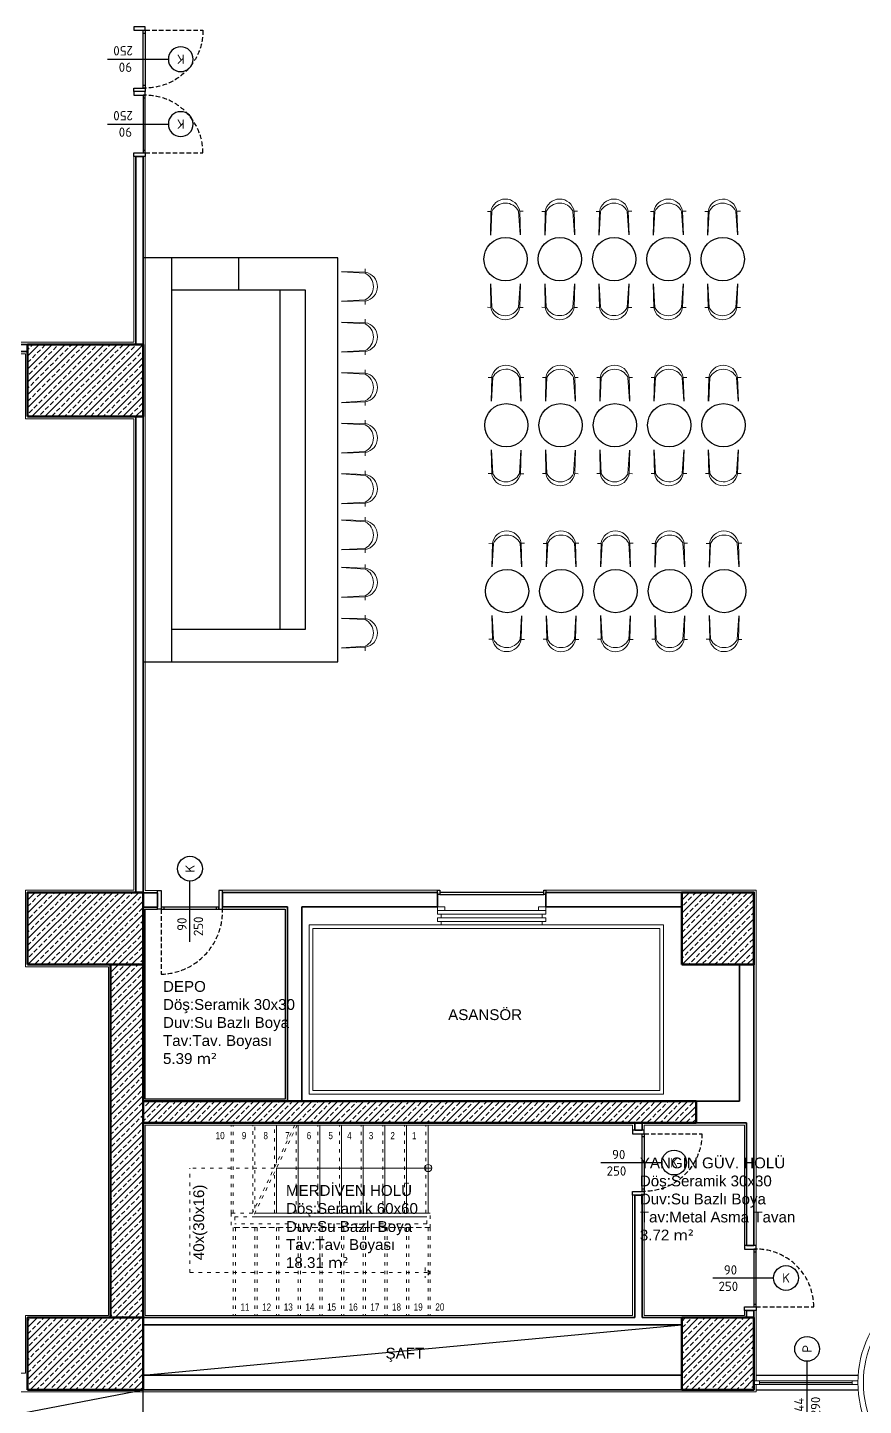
# Model space of a CAD drawing. Header units: millimetres. Extents: x 1443065 to 1517367, y 3763150 to 3779068.
# Drawn here: x 1476089 to 1477247, y 3765825 to 3767736 of the extents above; entities that cross this region are included whole.
import ezdxf
from ezdxf.enums import TextEntityAlignment as Align

# ---------------------------------------------------------------- set-up
doc = ezdxf.new("R2010")
doc.units = ezdxf.units.MM
doc.set_wipeout_variables(frame=1)
doc.linetypes.add('ACAD_ISO03W100', pattern=[30, 12, -18])
doc.linetypes.add('HIDDEN', pattern=[9.525, 6.35, -3.175])
for name, color, linetype in [('1 tar halı', 254, 'Continuous'), ('1 tefriş 2', 8, 'Continuous'), ('LAYER1', 10, 'Continuous'), ('m-DOG_', 4, 'Continuous'), ('m-DOG_gor', 8, 'Continuous'), ('m-OLC_ic', 3, 'Continuous'), ('m-TAR_', 8, 'Continuous'), ('m-TAR_duvar', 8, 'Continuous'), ('m-TFR_vitrifiye', 1, 'Continuous'), ('m-YAZ_poz', 7, 'Continuous')]:
    doc.layers.add(name, color=color, linetype=linetype)
for name, color, linetype, lineweight in [('7-mobilya Soft', 122, 'Continuous', 0), ('dog', 144, 'Continuous', 5), ('DUVAR', 2, 'Continuous', 35), ('MAHAL', 52, 'Continuous', 13), ('MERDIVEN', 4, 'Continuous', 20), ('SIVA', 3, 'Continuous', 9), ('TASIYICI', 170, 'Continuous', 50), ('TEFRIS', 165, 'Continuous', 15)]:
    doc.layers.add(name, color=color, linetype=linetype, lineweight=lineweight)
doc.styles.add('mono', font='isocpeur.ttf')
doc.styles.add('olculer', font='romans.shx', dxfattribs={"width": 0.8})
doc.styles.get("Standard").update_dxf_attribs({"font": 'arial.ttf'})
pattern_1 = [(45, (55132.096, -87954.948), (-8.98025612, 8.98025612), []), (45, (55141.077, -87954.948), (-8.98025612, 8.98025612), [6.35, -3.175])]

# ---------------------------------------------------------------- blocks, each defined once
blk = doc.blocks.new('m-penpoz')
blk.add_line((0, -1.625), (0, 0))
blk.add_circle((0, 0.332), 0.332)
blk.add_attdef('POZNO', text='', height=0.18).set_placement((0, 0.332), align=Align.MIDDLE)
blk.add_attdef('HEIGHT', text='', height=0.18, rotation=90).set_placement((0.069, -1.625), align=Align.TOP_LEFT)
blk.add_attdef('WIDTH', text='', height=0.18, rotation=90).set_placement((0, -1.625), align=Align.BOTTOM_LEFT)
blk = doc.blocks.new('90lık Kqpı')
at = {"layer": 'm-DOG_', "linetype": 'HIDDEN'}
blk.add_line((-8, -5), (-88, -5), dxfattribs=at)
at = {"layer": 'm-DOG_'}
for p, q in [((-5, -8.8), (-8, -8.8)), ((-5, -81.2), (-8, -81.2))]:
    blk.add_line(p, q, dxfattribs=at)
for points in [[(8, 0), (8, -5), (-8, -5), (-8, 0)], [(-8, -5), (-8, -85), (-5, -85), (-5, -5)], [(8, -90), (8, -85), (-8, -85), (-8, -90)]]:
    blk.add_lwpolyline(points, close=True, dxfattribs=at)
at = {"layer": 'm-DOG_', "linetype": 'HIDDEN'}
blk.add_arc((-8, -5), 80, 180, 270, dxfattribs=at)
blk = doc.blocks.new('A$C20627317')
at = {"ltscale": 40}
blk.add_wipeout([(322, 0), (-322, 0), (-309, 410), (-307, 429), (-299, 462), (-290, 487), (-276, 517), (-260, 544), (-235, 576), (-202, 609), (-171, 632), (-153, 643), (-120, 659), (-89, 670), (-64, 677), (-31, 682), (-6, 683), (19, 682), (47, 680), (69, 675), (109, 664), (144, 648), (171, 632), (204, 607), (236, 575), (258, 547), (277, 515), (291, 485), (301, 454), (308, 422), (309, 410)], dxfattribs=at).dxf.layer = '7-mobilya Soft'
at = {"layer": '7-mobilya Soft', "ltscale": 40}
for p, q in [((-309, 410), (-248, 410)), ((-261, 0), (-248, 410)), ((-255, 0), (-231, 409)), ((255, 0), (231, 409)), ((261, 0), (249, 410)), ((309, 410), (249, 410))]:
    blk.add_line(p, q, dxfattribs=at)
for centre, radius, start, end in [((0, 371), 252, 9.0198, 170.9802), ((0, 295), 258, 26.2288, 153.7712)]:
    blk.add_arc(centre, radius, start, end, dxfattribs=at)
blk = doc.blocks.new('90lık')
at = {"layer": 'm-DOG_', "linetype": 'HIDDEN'}
blk.add_line((-5, 13), (-5, 103), dxfattribs=at)
at = {"layer": 'm-DOG_'}
for p, q in [((-81.2, 10), (-81.2, 13)), ((-8.8, 10), (-8.8, 13))]:
    blk.add_line(p, q, dxfattribs=at)
for points in [[(-90, -13), (-85, -13), (-85, 13), (-90, 13)], [(-5, 13), (-85, 13), (-85, 10), (-5, 10)], [(0, -13), (-5, -13), (-5, 13), (0, 13)]]:
    blk.add_lwpolyline(points, close=True, dxfattribs=at)
at = {"layer": 'm-DOG_', "linetype": 'HIDDEN'}
blk.add_arc((-2.7, 15.7), 87.4, 91.5314, 181.7408, dxfattribs=at)

msp = doc.modelspace()

# ---------------------------------------------------------------- hatches: boundary and pattern name
at = {"layer": 'm-TAR_'}
h = msp.add_hatch(dxfattribs=at)
h.set_pattern_fill('ANSI33', color=256, scale=2)
h.set_pattern_definition([(45, (-13755.824, -45999.14), (-8.98025612, 8.98025612), []), (45, (-13746.843, -45999.14), (-8.98025612, 8.98025612), [6.35, -3.175])])
h.paths.add_polyline_path([(1477015.7, 3766247.1), (1476561.5, 3766247.1), (1476561.5, 3766217.1), (1477015.7, 3766217.1)])
h.paths.add_polyline_path([(1476561.5, 3766247.1), (1476249.4, 3766247.1), (1476249.4, 3766217.1), (1476561.5, 3766217.1)])
at = {"layer": 'm-TAR_duvar'}
h = msp.add_hatch(dxfattribs=at)
h.set_pattern_fill('ANSI33', color=256, scale=2)
h.set_pattern_definition(pattern_1)
h.paths.add_polyline_path([(1476249.4, 3767296.6), (1476089.4, 3767296.6), (1476089.4, 3767196.6), (1476249.4, 3767196.6)])
h = msp.add_hatch(dxfattribs=at)
h.set_pattern_fill('ANSI33', color=256, scale=2)
h.set_pattern_definition(pattern_1)
h.paths.add_polyline_path([(1476249.4, 3766536.6), (1476089.4, 3766536.6), (1476089.4, 3766436.6), (1476249.4, 3766436.6)])
h = msp.add_hatch(dxfattribs=at)
h.set_pattern_fill('ANSI33', color=256, scale=2)
h.set_pattern_definition([(45, (-13755.824, -45999.14), (-8.98025612, 8.98025612), []), (45, (-13746.843, -45999.14), (-8.98025612, 8.98025612), [6.35, -3.175])])
h.paths.add_polyline_path([(1476995.7, 3766436.6), (1477095.7, 3766436.6), (1477095.7, 3766536.6), (1476995.7, 3766536.6)])
h = msp.add_hatch(dxfattribs=at)
h.set_pattern_fill('ANSI33', color=256, scale=2)
h.set_pattern_definition(pattern_1)
h.paths.add_polyline_path([(1476249.4, 3766436.6), (1476204.4, 3766436.6), (1476204.4, 3765947.1), (1476249.4, 3765947.1)])
h = msp.add_hatch(dxfattribs=at)
h.set_pattern_fill('ANSI33', color=256, scale=2)
h.set_pattern_definition(pattern_1)
h.paths.add_polyline_path([(1476249.4, 3765947.1), (1476089.4, 3765947.1), (1476089.4, 3765847.1), (1476249.4, 3765847.1)])
h = msp.add_hatch(dxfattribs=at)
h.set_pattern_fill('ANSI33', color=256, scale=2)
h.set_pattern_definition(pattern_1)
h.paths.add_polyline_path([(1477095.7, 3765947.1), (1476995.7, 3765947.1), (1476995.7, 3765847.1), (1477095.7, 3765847.1)])

# ---------------------------------------------------------------- linework, layer by layer
at = {"layer": '1 tar halı'}
for p, q in [((1476249.4, 3767371.6), (1476249.4, 3767371.6)), ((1476249.4, 3766901.6), (1476249.4, 3766901.6))]:
    msp.add_line(p, q, dxfattribs=at)
at = {"layer": '1 tefriş 2'}
msp.add_line((1476249.4, 3766856.6), (1476249.4, 3767416.6), dxfattribs=at)
at = {"layer": 'dog', "extrusion": (9.21821e-11, -6.3018e-09, 1), "elevation": 0}
for points in [[(1476667.7, 3766516.7), (1476667.7, 3766511.6), (1476657.5, 3766511.6), (1476657.5, 3766516.7)], [(1476807.5, 3766516.7), (1476807.5, 3766511.6), (1476797.4, 3766511.6), (1476797.4, 3766516.7)]]:
    msp.add_lwpolyline(points, close=True, dxfattribs=at)
at = {"layer": 'dog', "elevation": 0}
for points in [[(1476657.5, 3766506.5), (1476657.5, 3766511.6), (1476807.5, 3766511.6), (1476807.5, 3766506.5)], [(1476657.5, 3766496.4), (1476657.5, 3766501.5), (1476807.5, 3766501.5), (1476807.5, 3766496.4)]]:
    msp.add_lwpolyline(points, close=True, dxfattribs=at)
at = {"layer": 'dog'}
for points in [[(1476479.4, 3766491.6), (1476970.4, 3766491.6), (1476970.4, 3766257.1), (1476479.4, 3766257.1)], [(1476484.4, 3766486.6), (1476965.4, 3766486.6), (1476965.4, 3766262.1), (1476484.4, 3766262.1)]]:
    msp.add_lwpolyline(points, close=True, dxfattribs=at)
at = {"layer": 'dog', "extrusion": (9.21821e-11, -6.3018e-09, 1), "elevation": 0}
for points in [[(1476662.6, 3766501.5), (1476662.6, 3766506.5)], [(1476662.6, 3766496.4), (1476662.6, 3766491.3)], [(1476802.5, 3766501.5), (1476802.5, 3766506.5)], [(1476802.5, 3766496.4), (1476802.5, 3766491.3)]]:
    msp.add_lwpolyline(points, dxfattribs=at)
at = {"layer": 'DUVAR'}
for p, q in [((1476239.4, 3767557.1), (1476239.4, 3767296.6)), ((1476239.4, 3767557.1), (1476249.4, 3767557.1)), ((1476249.4, 3767557.1), (1476249.4, 3767296.6)), ((1476089.4, 3767296.6), (1475495.4, 3767296.6)), ((1476089.4, 3767286.6), (1475495.4, 3767286.6)), ((1476239.4, 3767196.6), (1476239.4, 3766536.6)), ((1476249.4, 3767196.6), (1476249.4, 3766536.6)), ((1476269.4, 3766536.3), (1476249.4, 3766536.3)), ((1476269.4, 3766516.3), (1476269.4, 3766536.3)), ((1476657.5, 3766536.7), (1476359.4, 3766536.7)), ((1476359.4, 3766516.3), (1476359.4, 3766536.3)), ((1476657.5, 3766516.7), (1476657.5, 3766536.7)), ((1476995.7, 3766536.7), (1476807.5, 3766536.7)), ((1476807.5, 3766516.7), (1476807.5, 3766536.7)), ((1476269.4, 3766516.3), (1476249.4, 3766516.3)), ((1476449.4, 3766516.7), (1476359.4, 3766516.7)), ((1476449.4, 3766516.7), (1476449.4, 3766247.1)), ((1476657.5, 3766516.7, 0), (1476469.4, 3766516.7)), ((1476469.4, 3766516.7), (1476469.4, 3766247.1)), ((1476995.7, 3766516.7), (1476807.5, 3766516.7, 0)), ((1477075.7, 3766247.1), (1477075.7, 3766436.6)), ((1477095.7, 3766247.1), (1477095.7, 3766436.6)), ((1477015.7, 3766247.1), (1477075.7, 3766247.1)), ((1477095.7, 3766247.1), (1477095.7, 3766217.1)), ((1476930.7, 3766217.1), (1476930.7, 3766207.1)), ((1476930.7, 3766217.1), (1476930.7, 3766207.1)), ((1476940.7, 3766207.1), (1476930.7, 3766207.1)), ((1476940.7, 3766217.1), (1476940.7, 3766207.1)), ((1476940.7, 3766217.1), (1476940.7, 3766207.1)), ((1477085.7, 3766217.1), (1477015.7, 3766217.1)), ((1477085.7, 3766217.1), (1477085.7, 3766047.1)), ((1477085.7, 3766217.1), (1477085.7, 3766047.1)), ((1477095.7, 3766217.1), (1477095.7, 3766047.1)), ((1477095.7, 3766217.1), (1477095.7, 3766047.1)), ((1476940.7, 3766117.1), (1476930.7, 3766117.1)), ((1476930.7, 3766117.1), (1476930.7, 3765947.1)), ((1476930.7, 3766117.1), (1476930.7, 3765947.1)), ((1476940.7, 3766117.1), (1476940.7, 3766047.1)), ((1476940.7, 3766117.1), (1476940.7, 3765947.1)), ((1477085.7, 3766047.1), (1477095.7, 3766047.1)), ((1477085.7, 3766047.1), (1477095.7, 3766047.1)), ((1477085.7, 3765957.1), (1477085.7, 3765947.1)), ((1477085.7, 3765957.1), (1477095.7, 3765957.1)), ((1477085.7, 3765957.1), (1477085.7, 3765947.1)), ((1477085.7, 3765957.1), (1477095.7, 3765957.1)), ((1477095.7, 3765957.1), (1477095.7, 3765947.1)), ((1477095.7, 3765957.1), (1477095.7, 3765947.1)), ((1476249.4, 3765947.1), (1476930.7, 3765947.1)), ((1476249.4, 3765937.1), (1476995.7, 3765937.1)), ((1476940.7, 3765947.1), (1476995.7, 3765947.1)), ((1476995.7, 3765867.1), (1476249.4, 3765867.1)), ((1476995.7, 3765847.1), (1476249.4, 3765847.1))]:
    msp.add_line(p, q, dxfattribs=at)
at = {"layer": 'LAYER1'}
for p in [(1473649.4, 3765347.1), (1476249.4, 3765237.1)]:
    msp.add_line(p, (1476249.4, 3765847.1), dxfattribs=at)
msp.add_lwpolyline([(1476204.4, 3766349.8), (1476204.4, 3766349.8)], dxfattribs=at)
at = {"layer": 'm-DOG_gor', "linetype": 'Continuous'}
for p, q in [((1477098.7, 3765867.1), (1477240.2, 3765867.1)), ((1477098.7, 3765847.1), (1477240.2, 3765847.1)), ((1477103.7, 3765857.1), (1477231.9, 3765857.1))]:
    msp.add_line(p, q, dxfattribs=at)
for points in [[(1476660.5, 3766533.7), (1476657.5, 3766533.7), (1476657.5, 3766539.7), (1476660.5, 3766539.7)], [(1476660.5, 3766533.7), (1476804.5, 3766533.7), (1476804.5, 3766536.7), (1476660.5, 3766536.7)], [(1476807.5, 3766533.7), (1476804.5, 3766533.7), (1476804.5, 3766539.7), (1476807.5, 3766539.7)]]:
    msp.add_lwpolyline(points, close=True, dxfattribs=at)
at = {"layer": 'm-OLC_ic'}
msp.add_lwpolyline([(1476359.4, 3766513.3), (1476446.4, 3766513.3), (1476446.4, 3766250.1), (1476252.4, 3766250.1), (1476252.4, 3766513.3), (1476269.4, 3766513.3)], dxfattribs=at)
at = {"layer": 'm-TFR_vitrifiye'}
for p, q in [((1476519.4, 3767416.6), (1476249.4, 3767416.6)), ((1476289.4, 3766856.6), (1476289.4, 3767416.6)), ((1476381.9, 3767371.6), (1476381.9, 3767416.6)), ((1476519.4, 3766856.6), (1476519.4, 3767416.6)), ((1476474.4, 3767371.6), (1476289.4, 3767371.6)), ((1476439.4, 3766901.6), (1476439.4, 3767371.6)), ((1476474.4, 3766901.6), (1476474.4, 3767371.6)), ((1476289.4, 3766901.6), (1476474.4, 3766901.6)), ((1476249.4, 3766856.6), (1476519.4, 3766856.6)), ((1476249.4, 3766666.6), (1476249.4, 3766666.6)), ((1476249.4, 3765867.1), (1476995.7, 3765937.1))]:
    msp.add_line(p, q, dxfattribs=at)
at = {"layer": 'MERDIVEN'}
for p, q in [((1476249.4, 3766441.6), (1476249.4, 3766441.6)), ((1476434.4, 3766161.4), (1476434.4, 3766214)), ((1476434.4, 3766161.4), (1476434.4, 3766214)), ((1476464.4, 3766092), (1476464.4, 3766214)), ((1476464.4, 3766092), (1476464.4, 3766214)), ((1476494.4, 3766092), (1476494.4, 3766214)), ((1476494.4, 3766092), (1476494.4, 3766214)), ((1476524.4, 3766092), (1476524.4, 3766214)), ((1476524.4, 3766092), (1476524.4, 3766214)), ((1476554.4, 3766092), (1476554.4, 3766214)), ((1476554.4, 3766092), (1476554.4, 3766214)), ((1476584.4, 3766092), (1476584.4, 3766214)), ((1476584.4, 3766092), (1476584.4, 3766214)), ((1476614.4, 3766092), (1476614.4, 3766214)), ((1476614.4, 3766092), (1476614.4, 3766214)), ((1476644.4, 3766092), (1476644.4, 3766214)), ((1476644.4, 3766092), (1476644.4, 3766214)), ((1476434.4, 3766092), (1476434.4, 3766154.5)), ((1476434.4, 3766092), (1476434.4, 3766154.5)), ((1476649.4, 3766154.5), (1476434.4, 3766154.5)), ((1476647.4, 3766092), (1476404.4, 3766092)), ((1476647.4, 3766092), (1476404.4, 3766092)), ((1476642.4, 3766087), (1476402, 3766087)), ((1476642.4, 3766087), (1476402, 3766087)), ((1476249.4, 3765947.1), (1476249.4, 3765947.1))]:
    msp.add_line(p, q, dxfattribs=at)
at = {"layer": 'MERDIVEN', "linetype": 'ACAD_ISO03W100', "ltscale": 0.4}
for p, q in [((1476371.4, 3766092), (1476371.4, 3766214)), ((1476371.4, 3766092), (1476371.4, 3766214)), ((1476374.4, 3766092), (1476374.4, 3766214)), ((1476374.4, 3766092), (1476374.4, 3766214)), ((1476459.6, 3766214), (1476401, 3766092)), ((1476401.4, 3766092.7), (1476401.4, 3766214)), ((1476401.4, 3766092.7), (1476401.4, 3766214)), ((1476462.9, 3766214), (1476402, 3766087)), ((1476404.4, 3766098.9), (1476404.4, 3766214)), ((1476404.4, 3766098.9), (1476404.4, 3766214)), ((1476431.4, 3766155.2), (1476431.4, 3766214)), ((1476431.4, 3766155.2), (1476431.4, 3766214)), ((1476461.4, 3766092), (1476461.4, 3766210.7)), ((1476461.4, 3766092), (1476461.4, 3766210.7)), ((1476491.4, 3766092), (1476491.4, 3766214)), ((1476491.4, 3766092), (1476491.4, 3766214)), ((1476521.4, 3766092), (1476521.4, 3766214)), ((1476521.4, 3766092), (1476521.4, 3766214)), ((1476551.4, 3766092), (1476551.4, 3766214)), ((1476551.4, 3766092), (1476551.4, 3766214)), ((1476581.4, 3766092), (1476581.4, 3766214)), ((1476581.4, 3766092), (1476581.4, 3766214)), ((1476611.4, 3766092), (1476611.4, 3766214)), ((1476611.4, 3766092), (1476611.4, 3766214)), ((1476641.4, 3766092), (1476641.4, 3766214)), ((1476641.4, 3766092), (1476641.4, 3766214)), ((1476314.4, 3766009.5), (1476314.4, 3766154.5)), ((1476431, 3766154.5), (1476314.4, 3766154.5)), ((1476431.4, 3766092), (1476431.4, 3766148.2)), ((1476431.4, 3766092), (1476431.4, 3766148.2)), ((1476401, 3766092), (1476371.4, 3766092)), ((1476371.4, 3766092), (1476371.4, 3766072)), ((1476401, 3766092), (1476371.4, 3766092)), ((1476371.4, 3766092), (1476371.4, 3766072)), ((1476647.4, 3766072), (1476647.4, 3766092)), ((1476647.4, 3766072), (1476647.4, 3766092)), ((1476647.4, 3766072), (1476371.4, 3766072)), ((1476644.4, 3766072), (1476371.4, 3766072)), ((1476374.4, 3766072), (1476374.4, 3765950)), ((1476376.4, 3766087), (1476376.4, 3766077)), ((1476376.4, 3766087), (1476376.4, 3766077)), ((1476376.4, 3766087), (1476402, 3766087)), ((1476642.4, 3766077), (1476376.4, 3766077)), ((1476642.4, 3766077), (1476376.4, 3766077)), ((1476377.4, 3766072), (1476377.4, 3765950)), ((1476404.4, 3766072), (1476404.4, 3765950)), ((1476407.4, 3766072), (1476407.4, 3765950)), ((1476434.4, 3766072), (1476434.4, 3765950)), ((1476437.4, 3766072), (1476437.4, 3765950)), ((1476464.4, 3766072), (1476464.4, 3765950)), ((1476467.4, 3766072), (1476467.4, 3765950)), ((1476494.4, 3766072), (1476494.4, 3765950)), ((1476497.4, 3766072), (1476497.4, 3765950)), ((1476524.4, 3766072), (1476524.4, 3765950)), ((1476527.4, 3766072), (1476527.4, 3765950)), ((1476554.4, 3766072), (1476554.4, 3765950)), ((1476557.4, 3766072), (1476557.4, 3765950)), ((1476584.4, 3766072), (1476584.4, 3765950)), ((1476587.4, 3766072), (1476587.4, 3765950)), ((1476614.4, 3766072), (1476614.4, 3765950)), ((1476617.4, 3766072), (1476617.4, 3765950)), ((1476642.4, 3766077), (1476642.4, 3766087)), ((1476642.4, 3766077), (1476642.4, 3766087)), ((1476644.4, 3766072), (1476644.4, 3765950)), ((1476647.4, 3766072), (1476647.4, 3765950)), ((1476647.4, 3766009.5), (1476640.3, 3766016.5)), ((1476640.3, 3766016.5), (1476640.3, 3766002.4)), ((1476314.4, 3766009.5), (1476647.4, 3766009.5)), ((1476647.4, 3766009.5), (1476640.3, 3766002.4))]:
    msp.add_line(p, q, dxfattribs=at)
at = {"layer": 'MERDIVEN'}
msp.add_lwpolyline([(1477293.5, 3765972), (1477298.3, 3765966.2, 0.466308), (1477298.3, 3765747.9), (1477293.5, 3765742.2, -0.466308), (1477293.5, 3765972)], format="xyb", dxfattribs=at)
for points in [[(1477095.7, 3765859.6), (1477103.7, 3765859.6), (1477103.7, 3765854.6), (1477095.7, 3765854.6)], [(1477103.7, 3765859.6), (1477231.9, 3765859.6), (1477231.9, 3765854.6), (1477103.7, 3765854.6)], [(1477231.9, 3765859.6), (1477239.9, 3765859.6), (1477239.9, 3765854.6), (1477231.9, 3765854.6)]]:
    msp.add_lwpolyline(points, close=True, dxfattribs=at)
msp.add_circle((1476644.4, 3766154.5), 5, dxfattribs=at)
at = {"layer": 'SIVA'}
msp.add_line((1476657.5, 3766539.7), (1476359.4, 3766539.7), dxfattribs=at)
for points in [[(1476236.4, 3767557.1), (1476236.4, 3767299.6), (1475495.4, 3767299.6)], [(1476252.4, 3767557.1), (1476252.4, 3766539.3), (1476269.4, 3766539.3)], [(1475495.4, 3767283.6), (1476086.4, 3767283.6), (1476086.4, 3767193.6), (1476236.4, 3767193.6), (1476236.4, 3766539.6), (1476086.4, 3766539.6), (1476086.4, 3766433.6), (1476201.4, 3766433.6), (1476201.4, 3765950.1), (1476086.4, 3765950.1), (1476086.4, 3765870.1), (1475986.4, 3765870.1), (1475986.4, 3765859.6)], [(1477098.7, 3766047.1), (1477098.7, 3766539.6), (1476807.5, 3766539.6)], [(1476927.7, 3766207.1), (1476927.7, 3766214.1), (1476252.4, 3766214.1), (1476252.4, 3765950.1), (1476927.7, 3765950.1), (1476927.7, 3766117.1)], [(1476943.7, 3766207.1), (1476943.7, 3766214.1), (1477082.7, 3766214.1), (1477082.7, 3766047.1)], [(1476943.7, 3766117.1), (1476943.7, 3765950.1), (1477082.7, 3765950.1), (1477082.7, 3765957.1)], [(1477098.7, 3765859.6), (1477098.7, 3765957.1)], [(1475986.4, 3765854.6), (1475986.4, 3765844.1), (1477098.7, 3765844.1), (1477098.7, 3765854.6)]]:
    msp.add_lwpolyline(points, dxfattribs=at)
at = {"layer": 'TASIYICI'}
for p, q in [((1476249.4, 3766247.1), (1476249.4, 3766536.6)), ((1476204.4, 3766436.6), (1476204.4, 3765947.1)), ((1476204.4, 3765947.1), (1476204.4, 3766436.6)), ((1476249.4, 3766436.6), (1476249.4, 3765947.1)), ((1476249.4, 3765947.1), (1476249.4, 3766436.6)), ((1477015.7, 3766247.1), (1476249.4, 3766247.1)), ((1477015.7, 3766247.1), (1476249.4, 3766247.1)), ((1477015.7, 3766247.1), (1477015.7, 3766217.1)), ((1477015.7, 3766217.1), (1476249.4, 3766217.1)), ((1477015.7, 3766217.1), (1476249.4, 3766217.1))]:
    msp.add_line(p, q, dxfattribs=at)
for points in [[(1476089.4, 3767196.6), (1476249.4, 3767196.6), (1476249.4, 3767296.6), (1476089.4, 3767296.6)], [(1476089.4, 3766436.6), (1476249.4, 3766436.6), (1476249.4, 3766536.6), (1476089.4, 3766536.6)], [(1476995.7, 3766436.6), (1477095.7, 3766436.6), (1477095.7, 3766536.6), (1476995.7, 3766536.6)], [(1476089.4, 3765847.1), (1476249.4, 3765847.1), (1476249.4, 3765947.1), (1476089.4, 3765947.1)], [(1476995.7, 3765847.1), (1477095.7, 3765847.1), (1477095.7, 3765947.1), (1476995.7, 3765947.1)]]:
    msp.add_lwpolyline(points, close=True, dxfattribs=at)

# ---------------------------------------------------------------- block references
at = {"layer": 'm-TFR_vitrifiye', "extrusion": (0.010499, -0.012926, 0.999861)}
for p, xscale, yscale, zscale, rotation in [((1476670.6, 3767333.3, -33246.7), 0.08000000000000099, 0.08000000000000099, 0.08000000000000099, 0.2944208664528584), ((1476745.9, 3767333.3, -33246), 0.08000000000000099, 0.08000000000000099, 0.08000000000000099, 0.2944208664528584), ((1476821.1, 3767333.3, -33245.2), 0.08000000000000099, 0.08000000000000099, 0.08000000000000099, 0.2944208664528584), ((1476896.3, 3767333.3, -33244.4), 0.08000000000000097, 0.08000000000000097, 0.08000000000000097, 0.2944208664528584), ((1476971.6, 3767333.3, -33243.6), 0.08000000000000096, 0.08000000000000096, 0.08000000000000096, 0.2944208664528583), ((1476671.6, 3767103, -33243.8), 0.08000000000000101, 0.08000000000000101, 0.08000000000000101, 0.2944208664528585), ((1476746.8, 3767103, -33243), 0.08000000000000101, 0.08000000000000101, 0.08000000000000101, 0.2944208664528585), ((1476822.1, 3767103, -33242.2), 0.08000000000000101, 0.08000000000000101, 0.08000000000000101, 0.2944208664528585), ((1476897.3, 3767103, -33241.4), 0.08000000000000104, 0.08000000000000104, 0.08000000000000104, 0.2944208664528586), ((1476972.6, 3767103, -33240.6), 0.08000000000000103, 0.08000000000000103, 0.08000000000000103, 0.2944208664528586), ((1476672.6, 3766873.1, -33240.8), 0.08000000000000101, 0.08000000000000101, 0.08000000000000101, 0.2944208664528585), ((1476747.8, 3766873.1, -33240), 0.08000000000000101, 0.08000000000000101, 0.08000000000000101, 0.2944208664528585), ((1476823.1, 3766873.1, -33239.2), 0.08000000000000101, 0.08000000000000101, 0.08000000000000101, 0.2944208664528585), ((1476898.3, 3766873.1, -33238.4), 0.08000000000000104, 0.08000000000000104, 0.08000000000000104, 0.2944208664528586), ((1476973.6, 3766873.1, -33237.6), 0.08000000000000103, 0.08000000000000103, 0.08000000000000103, 0.2944208664528586)]:
    msp.add_blockref('A$C20627317', p, dxfattribs=dict(at, xscale=xscale, yscale=yscale, zscale=zscale, rotation=rotation))
at = {"layer": 'm-TFR_vitrifiye', "extrusion": (-0.010499, -0.012926, -0.999861), "rotation": 180.2944208664529}
for p, xscale, yscale, zscale in [((-1476670.6, 3766866.2, -64147.6), 0.08000000000000104, 0.08000000000000104, -0.08000000000000101), ((-1476745.9, 3766866.2, -64148.4), 0.08000000000000104, 0.08000000000000104, -0.08000000000000101), ((-1476821.1, 3766866.2, -64149.2), 0.08000000000000104, 0.08000000000000104, -0.08000000000000101), ((-1476896.3, 3766866.1, -64150), 0.08000000000000103, 0.08000000000000103, -0.080000000000001), ((-1476971.6, 3766866.1, -64150.8), 0.08000000000000101, 0.08000000000000101, -0.08000000000000099), ((-1476671.6, 3766635.8, -64144.6), 0.08000000000000107, 0.08000000000000107, -0.08000000000000104), ((-1476746.8, 3766635.8, -64145.4), 0.08000000000000107, 0.08000000000000107, -0.08000000000000104), ((-1476822.1, 3766635.8, -64146.2), 0.08000000000000107, 0.08000000000000107, -0.08000000000000104), ((-1476897.3, 3766635.8, -64147), 0.0800000000000011, 0.0800000000000011, -0.08000000000000107), ((-1476972.6, 3766635.8, -64147.8), 0.08000000000000108, 0.08000000000000108, -0.08000000000000106), ((-1476672.6, 3766406, -64141.7), 0.08000000000000107, 0.08000000000000107, -0.08000000000000104), ((-1476747.8, 3766405.9, -64142.5), 0.08000000000000107, 0.08000000000000107, -0.08000000000000104), ((-1476823.1, 3766405.9, -64143.3), 0.08000000000000107, 0.08000000000000107, -0.08000000000000104), ((-1476898.3, 3766405.9, -64144), 0.0800000000000011, 0.0800000000000011, -0.08000000000000107), ((-1476973.6, 3766405.9, -64144.8), 0.08000000000000108, 0.08000000000000108, -0.08000000000000106)]:
    msp.add_blockref('A$C20627317', p, dxfattribs=dict(at, xscale=xscale, yscale=yscale, zscale=zscale))
at = {"layer": 'm-TFR_vitrifiye', "rotation": 180.0004506024693}
msp.add_blockref('90lık', (1476269.4, 3766526.3), dxfattribs=at)
at = {"layer": 'm-YAZ_poz'}
ref = msp.add_blockref('m-penpoz', (1476284.4, 3767692.1), dxfattribs=dict(at, xscale=-51.83999999999997, yscale=51.83999999999998, zscale=51.83999999999998, rotation=270.0010514901254))
ref.add_attrib('WIDTH', '90', dxfattribs={"layer": '0', "height": 12.96, "rotation": 180.0015, "style": 'mono'}).set_placement((1476215.7, 3767691.3), align=Align.BOTTOM_RIGHT)
ref.add_attrib('HEIGHT', '250', dxfattribs={"layer": '0', "height": 12.96, "rotation": 180.0015, "style": 'mono'}).set_placement((1476208.1, 3767714.1), align=Align.BOTTOM_RIGHT)
ref.add_attrib('POZNO', 'K', dxfattribs={"layer": '0', "height": 13, "rotation": 180.0015, "style": 'mono'}).set_placement((1476301.6, 3767692.1), align=Align.MIDDLE_CENTER)
ref = msp.add_blockref('m-penpoz', (1476284.4, 3767602.1), dxfattribs=dict(at, xscale=-51.83999999999997, yscale=51.83999999999998, zscale=51.83999999999998, rotation=270.0010514901254))
ref.add_attrib('WIDTH', '90', dxfattribs={"layer": '0', "height": 12.96, "rotation": 180.0015, "style": 'mono'}).set_placement((1476215.7, 3767601.3), align=Align.BOTTOM_RIGHT)
ref.add_attrib('HEIGHT', '250', dxfattribs={"layer": '0', "height": 12.96, "rotation": 180.0015, "style": 'mono'}).set_placement((1476208.1, 3767624.1), align=Align.BOTTOM_RIGHT)
ref.add_attrib('POZNO', 'K', dxfattribs={"layer": '0', "height": 13, "rotation": 180.0015, "style": 'mono'}).set_placement((1476301.6, 3767602.1), align=Align.MIDDLE_CENTER)
ref = msp.add_blockref('m-penpoz', (1476314.4, 3766552.4), dxfattribs=dict(at, xscale=51.83999999999998, yscale=51.83999999999998, zscale=51.83999999999998, rotation=0.0004505966874108402))
ref.add_attrib('WIDTH', '90', dxfattribs={"layer": '0', "height": 12.96, "rotation": 90, "style": 'mono'}).set_placement((1476313.6, 3766501.9), align=Align.BOTTOM_RIGHT)
ref.add_attrib('HEIGHT', '250', dxfattribs={"layer": '0', "height": 12.96, "rotation": 90, "style": 'mono'}).set_placement((1476336.4, 3766503.3), align=Align.BOTTOM_RIGHT)
ref.add_attrib('POZNO', 'K', dxfattribs={"layer": '0', "height": 13, "rotation": 90, "style": 'mono'}).set_placement((1476314.4, 3766569.6), align=Align.MIDDLE_CENTER)
ref = msp.add_blockref('m-penpoz', (1476968, 3766162.1), dxfattribs=dict(at, xscale=51.83999999999999, yscale=51.83999999999999, zscale=51.83999999999999, rotation=269.9994096127143))
ref.add_attrib('WIDTH', '90', dxfattribs={"layer": '0', "height": 12.96, "rotation": 359.999, "style": 'mono'}).set_placement((1476917.6, 3766162.9), align=Align.BOTTOM_RIGHT)
ref.add_attrib('HEIGHT', '250', dxfattribs={"layer": '0', "height": 12.96, "rotation": 359.999, "style": 'mono'}).set_placement((1476918.9, 3766140.1), align=Align.BOTTOM_RIGHT)
ref.add_attrib('POZNO', 'K', dxfattribs={"layer": '0', "height": 13, "rotation": 359.999, "style": 'mono'}).set_placement((1476985.1, 3766162.1), align=Align.MIDDLE_CENTER)
ref = msp.add_blockref('m-penpoz', (1476968, 3766162.1), dxfattribs=dict(at, xscale=51.83999999999999, yscale=51.83999999999999, zscale=51.83999999999999, rotation=269.9994096127143))
ref.add_attrib('WIDTH', '90', dxfattribs={"layer": '0', "height": 12.96, "rotation": 359.999, "style": 'mono'}).set_placement((1476917.6, 3766162.9), align=Align.BOTTOM_RIGHT)
ref.add_attrib('HEIGHT', '250', dxfattribs={"layer": '0', "height": 12.96, "rotation": 359.999, "style": 'mono'}).set_placement((1476918.9, 3766140.1), align=Align.BOTTOM_RIGHT)
ref.add_attrib('POZNO', 'K', dxfattribs={"layer": '0', "height": 13, "rotation": 359.999, "style": 'mono'}).set_placement((1476985.1, 3766162.1), align=Align.MIDDLE_CENTER)
ref = msp.add_blockref('m-penpoz', (1476968, 3766162.1), dxfattribs=dict(at, xscale=51.83999999999999, yscale=51.83999999999999, zscale=51.83999999999999, rotation=269.9994096127143))
ref.add_attrib('WIDTH', '90', dxfattribs={"layer": '0', "height": 12.96, "rotation": 359.999, "style": 'mono'}).set_placement((1476917.6, 3766162.9), align=Align.BOTTOM_RIGHT)
ref.add_attrib('HEIGHT', '250', dxfattribs={"layer": '0', "height": 12.96, "rotation": 359.999, "style": 'mono'}).set_placement((1476918.9, 3766140.1), align=Align.BOTTOM_RIGHT)
ref.add_attrib('POZNO', 'K', dxfattribs={"layer": '0', "height": 13, "rotation": 359.999, "style": 'mono'}).set_placement((1476985.1, 3766162.1), align=Align.MIDDLE_CENTER)
ref = msp.add_blockref('m-penpoz', (1476968, 3766162.1), dxfattribs=dict(at, xscale=51.83999999999999, yscale=51.83999999999999, zscale=51.83999999999999, rotation=269.9994096127143))
ref.add_attrib('WIDTH', '90', dxfattribs={"layer": '0', "height": 12.96, "rotation": 359.999, "style": 'mono'}).set_placement((1476917.6, 3766162.9), align=Align.BOTTOM_RIGHT)
ref.add_attrib('HEIGHT', '250', dxfattribs={"layer": '0', "height": 12.96, "rotation": 359.999, "style": 'mono'}).set_placement((1476918.9, 3766140.1), align=Align.BOTTOM_RIGHT)
ref.add_attrib('POZNO', 'K', dxfattribs={"layer": '0', "height": 13, "rotation": 359.999, "style": 'mono'}).set_placement((1476985.1, 3766162.1), align=Align.MIDDLE_CENTER)
ref = msp.add_blockref('m-penpoz', (1477123, 3766002.1), dxfattribs=dict(at, xscale=51.83999999999998, yscale=51.83999999999998, zscale=51.83999999999998, rotation=270.0004505966874))
ref.add_attrib('WIDTH', '90', dxfattribs={"layer": '0', "height": 12.96, "style": 'mono'}).set_placement((1477072.5, 3766002.9), align=Align.BOTTOM_RIGHT)
ref.add_attrib('HEIGHT', '250', dxfattribs={"layer": '0', "height": 12.96, "style": 'mono'}).set_placement((1477073.9, 3765980.1), align=Align.BOTTOM_RIGHT)
ref.add_attrib('POZNO', 'K', dxfattribs={"layer": '0', "height": 13, "style": 'mono'}).set_placement((1477140.3, 3766002.1), align=Align.MIDDLE_CENTER)
ref = msp.add_blockref('m-penpoz', (1477123, 3766002.1), dxfattribs=dict(at, xscale=51.83999999999998, yscale=51.83999999999998, zscale=51.83999999999998, rotation=270.0004505966874))
ref.add_attrib('WIDTH', '90', dxfattribs={"layer": '0', "height": 12.96, "style": 'mono'}).set_placement((1477072.5, 3766002.9), align=Align.BOTTOM_RIGHT)
ref.add_attrib('HEIGHT', '250', dxfattribs={"layer": '0', "height": 12.96, "style": 'mono'}).set_placement((1477073.9, 3765980.1), align=Align.BOTTOM_RIGHT)
ref.add_attrib('POZNO', 'K', dxfattribs={"layer": '0', "height": 13, "style": 'mono'}).set_placement((1477140.3, 3766002.1), align=Align.MIDDLE_CENTER)
ref = msp.add_blockref('m-penpoz', (1477123, 3766002.1), dxfattribs=dict(at, xscale=51.83999999999998, yscale=51.83999999999998, zscale=51.83999999999998, rotation=270.0004505966874))
ref.add_attrib('WIDTH', '90', dxfattribs={"layer": '0', "height": 12.96, "style": 'mono'}).set_placement((1477072.5, 3766002.9), align=Align.BOTTOM_RIGHT)
ref.add_attrib('HEIGHT', '250', dxfattribs={"layer": '0', "height": 12.96, "style": 'mono'}).set_placement((1477073.9, 3765980.1), align=Align.BOTTOM_RIGHT)
ref.add_attrib('POZNO', 'K', dxfattribs={"layer": '0', "height": 13, "style": 'mono'}).set_placement((1477140.3, 3766002.1), align=Align.MIDDLE_CENTER)
ref = msp.add_blockref('m-penpoz', (1477123, 3766002.1), dxfattribs=dict(at, xscale=51.83999999999998, yscale=51.83999999999998, zscale=51.83999999999998, rotation=270.0004505966874))
ref.add_attrib('WIDTH', '90', dxfattribs={"layer": '0', "height": 12.96, "style": 'mono'}).set_placement((1477072.5, 3766002.9), align=Align.BOTTOM_RIGHT)
ref.add_attrib('HEIGHT', '250', dxfattribs={"layer": '0', "height": 12.96, "style": 'mono'}).set_placement((1477073.9, 3765980.1), align=Align.BOTTOM_RIGHT)
ref.add_attrib('POZNO', 'K', dxfattribs={"layer": '0', "height": 13, "style": 'mono'}).set_placement((1477140.3, 3766002.1), align=Align.MIDDLE_CENTER)
ref = msp.add_blockref('m-penpoz', (1477169.5, 3765886.6), dxfattribs=dict(at, xscale=51.83999999999998, yscale=51.83999999999998, zscale=51.83999999999998, rotation=0.0004505966874107999))
ref.add_attrib('WIDTH', '144', dxfattribs={"layer": '0', "height": 12.96, "rotation": 90, "style": 'mono'}).set_placement((1477168.7, 3765836.1), align=Align.BOTTOM_RIGHT)
ref.add_attrib('HEIGHT', '290', dxfattribs={"layer": '0', "height": 12.96, "rotation": 90, "style": 'mono'}).set_placement((1477191.5, 3765837.5), align=Align.BOTTOM_RIGHT)
ref.add_attrib('POZNO', 'P', dxfattribs={"layer": '0', "height": 13, "rotation": 90, "style": 'mono'}).set_placement((1477169.5, 3765903.8), align=Align.MIDDLE_CENTER)
at = {"layer": 'TEFRIS', "color": 6, "lineweight": 18, "xscale": -1}
for p, rotation in [((1476244.4, 3767737.1), 0.001502086812772419), ((1476935.7, 3766207.1), 359.9989590160268), ((1476935.7, 3766207.1), 359.9989590160268), ((1476935.7, 3766207.1), 359.9989590160268), ((1476935.7, 3766207.1), 359.9989590160268)]:
    msp.add_blockref('90lık Kqpı', p, dxfattribs=dict(at, rotation=rotation))
at = {"layer": 'TEFRIS', "color": 6, "lineweight": 18}
for p, rotation in [((1476244.4, 3767557.1), 180.0015020868128), ((1477090.7, 3765957.1), 180.0000000002942), ((1477090.7, 3765957.1), 180.0000000002942), ((1477090.7, 3765957.1), 180.0000000002942), ((1477090.7, 3765957.1), 180.0000000002942)]:
    msp.add_blockref('90lık Kqpı', p, dxfattribs=dict(at, rotation=rotation))

# ---------------------------------------------------------------- texts
at = {"char_height": 10, "width": 299.831, "attachment_point": 9, "style": 'olculer'}
for s, insert in [('{\\f@Arial Unicode MS|b0|i0|c162|p34;10}', (1476362.4, 3766194.4)), ('{\\f@Arial Unicode MS|b0|i0|c162|p34;9}', (1476392.4, 3766194.4)), ('{\\f@Arial Unicode MS|b0|i0|c162|p34;8}', (1476422.4, 3766194.4)), ('{\\f@Arial Unicode MS|b0|i0|c162|p34;7}', (1476452.4, 3766194.4)), ('{\\f@Arial Unicode MS|b0|i0|c162|p34;6}', (1476482.4, 3766194.4)), ('{\\f@Arial Unicode MS|b0|i0|c162|p34;5}', (1476512.4, 3766194.4)), ('{\\f@Arial Unicode MS|b0|i0|c162|p34;4}', (1476538.3, 3766194.4)), ('{\\f@Arial Unicode MS|b0|i0|c162|p34;3}', (1476568.3, 3766194.4)), ('{\\f@Arial Unicode MS|b0|i0|c162|p34;2}', (1476598.3, 3766194.4)), ('{\\f@Arial Unicode MS|b0|i0|c162|p34;1}', (1476628.3, 3766194.4)), ('{\\f@Arial Unicode MS|b0|i0|c162|p34;11}', (1476396.8, 3765956.7)), ('{\\f@Arial Unicode MS|b0|i0|c162|p34;12}', (1476426.8, 3765956.7)), ('{\\f@Arial Unicode MS|b0|i0|c162|p34;13}', (1476456.8, 3765956.7)), ('{\\f@Arial Unicode MS|b0|i0|c162|p34;14}', (1476486.8, 3765956.7)), ('{\\f@Arial Unicode MS|b0|i0|c162|p34;15}', (1476516.8, 3765956.7)), ('{\\f@Arial Unicode MS|b0|i0|c162|p34;16}', (1476546.8, 3765956.7)), ('{\\f@Arial Unicode MS|b0|i0|c162|p34;17}', (1476576.8, 3765956.7)), ('{\\f@Arial Unicode MS|b0|i0|c162|p34;18}', (1476606.8, 3765956.7)), ('{\\f@Arial Unicode MS|b0|i0|c162|p34;19}', (1476636.8, 3765956.7)), ('{\\f@Arial Unicode MS|b0|i0|c162|p34;20}', (1476666.8, 3765956.7))]:
    msp.add_mtext(s, dxfattribs=dict(at, insert=insert))
at = {"layer": 'MAHAL', "char_height": 15, "attachment_point": 7}
for s, insert, width in [('{\\f@Arial Unicode MS|b0|i0|c162|p34;DEPO\\PDö}ş{\\f@Arial Unicode MS|b0|i0|c162|p34;:Seramik 30x30\\PDuv:Su Bazlı Boya\\PTav:Tav. Boyası\\P5.39 \\fVerdana|b0|i0|c162|p34;m²}', (1476277, 3766298.6), 249.703), ('{\\f@Arial Unicode MS|b0|i0|c162|p34;ASANSÖR}', (1476672.1, 3766359.5, 0), 160.336), ('{\\f@Arial Unicode MS|b0|i0|c162|p34;YANGIN GÜV. HOLÜ\\PDö}ş{\\f@Arial Unicode MS|b0|i0|c162|p34;:Seramik 30x30\\PDuv:Su Bazlı Boya\\PTav:Metal Asma Tavan\\P3.72 \\fVerdana|b0|i0|c162|p34;m²}', (1476937.7, 3766053.9), 239.437), ('{\\f@Arial Unicode MS|b0|i0|c162|p34;MERDİVEN HOLÜ\\PDöş:Seramik 60x60\\PDuv:Su Bazlı Boya\\PTav:Tav. Boyası\\P18.31 \\fVerdana|b0|i0|c162|p34;m²}', (1476447.4, 3766015.7), 308.769), ('{\\f@Arial Unicode MS|b0|i0|c162|p34;ŞAFT}', (1476585.4, 3765885.6), 77.383)]:
    msp.add_mtext(s, dxfattribs=dict(at, insert=insert, width=width))
at = {"layer": 'MAHAL', "insert": (1476338.5, 3766026.7), "char_height": 15, "width": 151.807, "attachment_point": 7, "rotation": 90}
msp.add_mtext('{\\f@Arial Unicode MS|b0|i0|c162|p34;40x(30x16)}', dxfattribs=at)

# ---------------------------------------------------------------- next in the draw order: linework, layer by layer
at = {"layer": 'm-TFR_vitrifiye'}
for centre in [(1476751.7, 3767414.8, -54.2), (1476826.9, 3767414.8, -54.2), (1476902.2, 3767414.8, -54.2), (1476977.4, 3767414.8, -54.2), (1477052.6, 3767414.8, -54.2), (1476752.7, 3767184.5, -54.2), (1476827.9, 3767184.5, -54.2), (1476903.2, 3767184.5, -54.2), (1476978.4, 3767184.5, -54.2), (1477053.6, 3767184.5, -54.2), (1476753.7, 3766954.6, -54.2), (1476828.9, 3766954.6, -54.2), (1476904.1, 3766954.6, -54.2), (1476979.4, 3766954.6, -54.2), (1477054.6, 3766954.6, -54.2)]:
    msp.add_circle(centre, 30, dxfattribs=at)

# ---------------------------------------------------------------- next in the draw order: block references
at = {"layer": 'm-TFR_vitrifiye', "extrusion": (-0.012926, 0.010499, 0.999861), "yscale": 0.08000000000000095, "rotation": 269.7133557928406}
for p, xscale, zscale in [((1476401, 3767369.6, 20468.5), -0.0800000000000012, 0.0800000000000012), ((1476401, 3767089.3, 20465.5), -0.0800000000000012, 0.0800000000000012), ((1476401, 3767025.2, 20464.8), -0.08000000000000121, 0.08000000000000121), ((1476401, 3766959.4, 20464.2), -0.0800000000000012, 0.0800000000000012)]:
    msp.add_blockref('A$C20627317', p, dxfattribs=dict(at, xscale=xscale, zscale=zscale))
at = {"layer": 'm-TFR_vitrifiye', "extrusion": (-0.012926, -0.010499, 0.999861), "rotation": 270.2866442071593}
for p, xscale, yscale, zscale in [((1476401, 3766898.6, -58638.5), 0.08000000000000118, 0.08000000000000118, 0.08000000000000118), ((1476401, 3766828.6, -58637.8), 0.08000000000000118, 0.08000000000000118, 0.08000000000000118), ((1476401, 3766758.6, -58637), 0.08000000000000117, 0.08000000000000117, 0.08000000000000117), ((1476401, 3766488.3, -58634.2), 0.08000000000000121, 0.08000000000000121, 0.08000000000000121)]:
    msp.add_blockref('A$C20627317', p, dxfattribs=dict(at, xscale=xscale, yscale=yscale, zscale=zscale))

doc.saveas('drawing.dxf')
